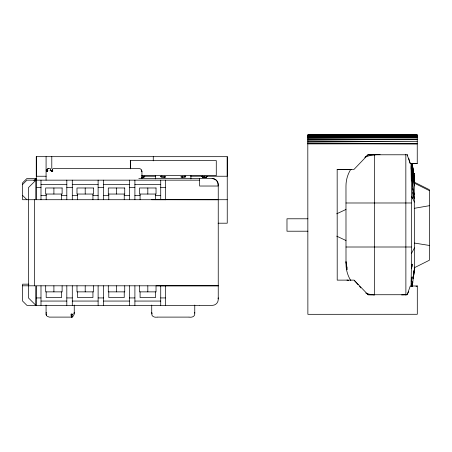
<?xml version="1.0" encoding="UTF-8"?>
<svg xmlns="http://www.w3.org/2000/svg" width="452" height="452" viewBox="0 0 452 452"><rect width="100%" height="100%" fill="white"/><g stroke="black" fill="none" stroke-linecap="round" stroke-linejoin="round"><path stroke-width="0.68" d="M34.341 285.805L34.341 199.716M218.084 223.198L227.243 223.198L227.243 156.674L36.296 156.674L36.296 176.24L46.16 176.24M141.521 177.359L141.945 176.975M194.767 305.055L194.761 313.976C194.784 316.835 191.445 317.592 189.173 317.106M199.66 178.591L199.66 186.026L218.062 186.026C218.706 182.388 215.971 178.495 212.129 178.591M204.547 176.184L207.479 176.325L206.818 176.433A1.181 1.023 -90 0 1 206.315 177.444L202.801 177.523L204.547 177.353L204.547 176.472L203.14 176.201L190.603 176.24M227.243 156.674L227.243 176.24L206.813 176.24M414.473 202.1L412.908 198.846L412.721 167.675L412.139 163.793L412.134 175.252L414.467 185.947L411.021 163.449L411.439 188.795L411.467 261.188L411.066 286.523L412.162 281.381L411.885 286.269M411.326 196.332L412.908 198.846C414.524 190.699 411.919 182.89 411.303 174.839L412.134 175.252L411.167 168.749L411.218 166.285M413.303 181.19L413.309 171.935L413.772 175.393L414.461 175.794L414.156 178.534L414.461 181.806L414.252 180.478M413.309 171.749L413.427 172.28L412.156 163.33L413.586 173.641M190.913 178.924L190.93 175.613M412.258 286.15L414.495 268.787L414.224 179.088M412.427 285.218L412.766 282.246L412.218 286.483M141.945 176.184L144.872 176.325L144.211 176.433A1.181 1.023 90 0 1 143.713 177.444L141.945 177.563M204.547 177.353L206.31 177.5A1.181 1.023 90 0 0 206.818 176.433M47.669 170.737L47.613 171.545L46.488 171.545L46.991 171.336L46.658 170.766L47.172 170.975L47.155 170.189L47.488 170.766L47.827 169.98L47.669 170.737L47.477 170.037L47.319 170.845L46.872 170.438L47.064 171.138L46.528 171.138L46.991 171.336M413.343 276.743L413.574 274.669M413.806 272.601L414.032 270.528M414.264 268.454L414.416 267.075M414.495 267.742L413.343 278.37L414.495 268.539M74.252 312.338L73.829 313.903M194.659 313.146L194.761 312.338M218.113 298.874L218.243 297.862M413.343 278.37L413.461 277.641M411.699 286.365L412.167 283.771M141.945 177.353L143.713 177.45A1.181 1.023 -90 0 0 144.216 176.433M412.721 167.675L413.603 173.721L414.461 173.771L414.331 179.89L413.823 175.794L414.461 175.794M414.331 179.89L414.461 181.133L414.461 178.76M52.703 169.98L52.494 170.766L52.302 170.037L52.302 170.845L51.923 170.189L52.133 170.975L51.596 170.438L52.003 171.138L51.347 170.766L51.923 171.336L51.155 171.545L52.703 171.545L52.703 169.98L52.336 169.63L52.703 170.737M72.224 315.084L71.693 314.547L71.902 315.332L71.331 314.756L71.122 315.541L71.122 313.976L71.93 313.976L72.631 314.383L71.902 314.185L72.478 314.756L71.823 314.383L72.224 315.084L71.523 314.677L71.523 315.485L71.122 314.784M401.625 294.936L407.212 294.727L410.258 286.026L417.298 285.975L417.303 314.287L307.874 314.326L307.806 134.911L417.241 134.899L417.252 163.471L410.213 163.477L407.162 154.782L368.058 154.793L364.928 157.505M185.625 176.738L185.766 176.184L180.975 176.433A1.181 0.593 -90 0 0 181.263 177.444L184.698 177.353A1.175 1.175 0 0 0 185.625 176.738L185.405 176.201L184.41 176.252M414.49 247.871L411.348 253.651M407.551 293.749L408.755 291.376M144.42 176.252L143.951 176.223M73.331 316.191L74.252 313.976L74.252 305.055M22.6 184.461L26.905 180.156L199.66 180.156M33.872 180.551L35.906 178.517M35.906 180.156L28.47 187.591L28.47 297.93L35.906 305.366M162.082 176.252L160.726 176.184L160.867 176.738A1.175 1.175 0 0 0 161.799 177.353L165.229 177.45A1.181 0.593 90 0 0 165.522 176.433L161.087 176.201L160.867 176.738M36.216 305.366L36.296 285.805L165.421 285.805M46.997 169.33L48.398 168.523L50.562 168.415M414.156 178.534L414.461 178.325M414.495 267.674L429.4 260.216L429.377 189.693L414.461 182.241M336.667 213.824L345.983 209.457M47.641 168.833L48.398 168.523M414.461 173.771L413.597 173.76L414.461 173.771L413.625 174.071L413.309 171.935L413.653 174.331M416.015 286.41L417.298 285.975M204.547 176.472L203.841 176.704L204.547 176.738M414.473 208.287L429.383 205.7M203.163 177.41C202.242 177.523 204.05 177.8 202.778 177.45A1.181 1.023 90 0 1 202.281 176.433L201.665 176.365L202.541 176.223L202.072 176.252M374.589 295.128L374.538 154.844L380.104 154.358M368.058 154.793L377.137 154.369M307.812 140.205L417.241 139.176L307.806 138.888M307.812 142.131L417.241 141.306L307.812 141.335M307.806 136.781L417.241 136.188L307.806 136.024M307.806 137.984L417.241 137.47L307.806 137.464M307.812 139.498L417.241 139.176M307.806 135.103L417.241 134.899L307.806 134.962M307.806 135.572L417.241 135.329L307.806 135.329M307.806 136.357L417.241 136.188M307.812 143.889L417.247 143.849L307.812 143.482M375.041 154.742L368.058 154.742L353.989 169.421L337.169 169.427M130.221 160.59L216.276 160.59L216.276 175.613L141.561 175.613M412.326 163.426L417.252 163.421M52.703 168.415L138.815 168.415L140.578 168.958L141.725 170.404M351.17 169.37L337.169 169.376L337.209 280.133L354.029 280.121L368.109 294.738L371.601 294.851M141.945 171.545L141.521 171.138L141.838 171.336L141.521 169.98L141.945 171.545L141.945 178.591M144.103 176.24L155.381 176.24M138.815 178.591L212.378 178.591A5.87 5.87 0 0 1 218.243 184.461L218.243 199.62L165.421 199.62M40.991 184.461L66.817 184.461M72.292 184.461L98.118 184.461M103.598 184.461L129.425 184.461M134.899 184.461L160.726 184.461M36.296 187.591L40.991 187.591M66.817 187.591L72.292 187.591M98.118 187.591L103.598 187.591M129.425 187.591L134.899 187.591M160.726 187.591L165.421 187.591M40.991 195.417L46.177 195.417M61.63 195.417L66.817 195.417M72.292 195.417L77.478 195.417M92.937 195.417L98.118 195.417M103.598 195.417L108.779 195.417M124.238 195.417L129.425 195.417M134.899 195.417L140.086 195.417M155.539 195.417L160.726 195.417M165.421 199.716L36.296 199.716L36.296 156.674M218.084 199.716L227.243 199.716M151.646 199.716L218.243 199.818L218.243 299.495C218.265 302.637 215.519 305.388 212.378 305.366L199.541 305.366M411.252 202.982L345.983 202.993M307.942 218.785L286.98 218.791L286.986 231.215L307.948 231.209M411.263 247.001L346 247.012M28.934 284.167L22.6 284.167L22.6 301.06L26.905 305.366L199.326 305.366M218.243 285.704L165.421 285.704L165.421 305.366M22.6 285.805L35.832 285.805L35.832 305.298M165.421 285.901L218.243 285.901M366.544 293.337L368.109 294.687L371.601 294.687M368.109 294.738L407.212 294.727M36.296 297.93L40.991 297.93M66.817 297.93L72.292 297.93M98.118 297.93L103.598 297.93M129.425 297.93L134.899 297.93M160.726 297.93L165.421 297.93M40.991 301.06L66.817 301.06M72.292 301.06L98.118 301.06M103.598 301.06L129.425 301.06M134.899 301.06L160.726 301.06M46.183 312.338L46.183 313.146M46.076 313.976L46.499 314.383L46.183 314.185L46.499 315.485L46.076 313.976L46.076 305.055M157.319 317.106C155.047 317.592 151.714 316.835 151.731 313.976L151.725 305.055M157.595 317.106L188.896 317.106M164.748 285.896L156.03 285.805L156.03 291.868L139.595 291.868L139.595 285.805M414.484 243.069L429.394 245.453M205.999 177.421L206.31 177.5M143.397 177.421L143.691 177.489M348.266 280.522L346.989 280.076L348.266 280.568M336.678 236.147L345.995 240.515M414.467 183.201L429.377 190.648M412.716 192.62L413.303 194.241L414.467 194.885L412.721 188.778M46.997 316.191L49.206 317.106L71.122 317.106L72.631 316.688L71.902 316.999L72.478 316.688L71.823 316.999L72.224 316.688L71.693 316.999L71.902 316.688L71.523 316.999L71.122 316.688M36.296 178.585L26.905 178.517L22.6 182.823L22.6 199.716L35.832 199.716L35.832 178.585M46.658 170.766L47.064 171.138M22.6 195.417L26.905 199.716M354.515 280.63L358.137 284.788M359.498 286.342L360.86 287.901M71.523 314.677L71.902 315.332M46.872 170.438L47.172 170.975M152.149 313.903L151.731 312.338M408.687 158.211L410.213 163.477M413.303 194.241L414.467 198.434M71.331 314.756L71.523 315.485M47.155 170.189L47.319 170.845M412.139 163.567L412.388 164.703L412.179 163.443M411.303 174.839L412.721 181.438M411.749 163.449L413.309 173.178M411.331 163.404L413.309 175.082M412.721 167.466L412.908 168.489M413.326 171.359L413.625 173.76M407.365 154.635L407.506 155.759M414.247 179.145L414.461 181.167M413.823 175.794L414.461 181.806M155.443 175.613L155.533 178.924M47.477 170.037L47.488 170.766M405.834 154.239L405.885 295.145M374.538 154.844L374.538 154.821A31.301 31.301 0 0 0 365.03 157.2M204.547 176.167L204.547 177.563M182.28 176.167L182.28 177.563M165.421 180.156L165.421 199.818M164.212 176.167L164.212 177.563M160.726 180.156L160.726 199.716M160.726 285.805L160.726 305.366M155.539 194.044L155.539 199.716M155.539 291.868L155.539 297.54L140.086 297.54L140.086 291.868M153.268 156.674L153.268 160.867M147.815 187.981L147.815 194.044M147.815 285.805L147.815 291.868M140.086 194.044L140.086 199.716M134.899 180.156L134.899 199.716M134.899 285.805L134.899 305.366M130.442 160.59L130.442 168.788M130.334 160.59L130.334 168.788M129.425 180.156L129.425 199.716M129.425 285.805L129.425 305.366M124.729 285.805L124.729 291.868L108.294 291.868L108.294 285.805M124.238 194.044L124.238 199.716M124.238 291.868L124.238 297.54L108.779 297.54L108.779 291.868M116.509 187.981L116.509 194.044M116.509 285.805L116.509 291.868M108.779 194.044L108.779 199.716M103.598 180.156L103.598 199.716M103.598 285.805L103.598 305.366M98.118 180.156L98.118 199.716M98.118 285.805L98.118 305.366M93.423 285.805L93.423 291.868L76.987 291.868L76.987 285.805M92.937 194.044L92.937 199.716M92.937 291.868L92.937 297.54L77.478 297.54L77.478 291.868M85.208 187.981L85.208 194.044M85.208 285.805L85.208 291.868M77.478 194.044L77.478 199.716M72.292 180.156L72.292 199.716M72.292 285.805L72.292 305.366M66.817 180.156L66.817 199.716M66.817 285.805L66.817 305.366M62.122 285.805L62.122 291.868L45.686 291.868L45.686 285.805M61.63 194.044L61.63 199.716M61.63 291.868L61.63 297.54L46.177 297.54L46.177 291.868M53.901 187.981L53.901 194.044M53.901 285.805L53.901 291.868M51.794 156.674L51.794 168.556M46.177 194.044L46.177 199.716M46.087 156.674L46.076 180.156M40.991 180.156L40.991 199.716M40.991 285.805L40.991 305.366M350.78 169.342A31.301 31.301 0 0 0 345.978 186.015L346.006 263.951A31.301 31.301 0 0 0 350.82 280.624M373.894 295.06A31.301 31.301 0 0 1 365.73 293.026M202.784 177.444A1.181 1.023 -90 0 1 202.281 176.433M412.151 264.222L411.433 268.42L412.151 266.313L412.151 264.222M412.162 276.895L411.213 281.223L412.162 278.421L412.162 276.895M50.375 169.98L50.104 170.737L50.788 169.63L50.375 169.98M46.392 170.189L46.183 170.737L46.759 169.63L46.392 170.189M62.122 187.981L45.686 187.981L45.686 194.044L62.122 194.044L62.122 187.981M93.423 187.981L76.987 187.981L76.987 194.044L93.423 194.044L93.423 187.981M124.729 187.981L108.294 187.981L108.294 194.044L124.729 194.044L124.729 187.981M156.03 187.981L139.595 187.981L139.595 194.044L156.03 194.044L156.03 187.981M46.499 315.541L46.183 314.784L46.499 315.541M346.955 267.471L346.006 261.685L346.961 269.742L346.955 267.471"/></g></svg>
